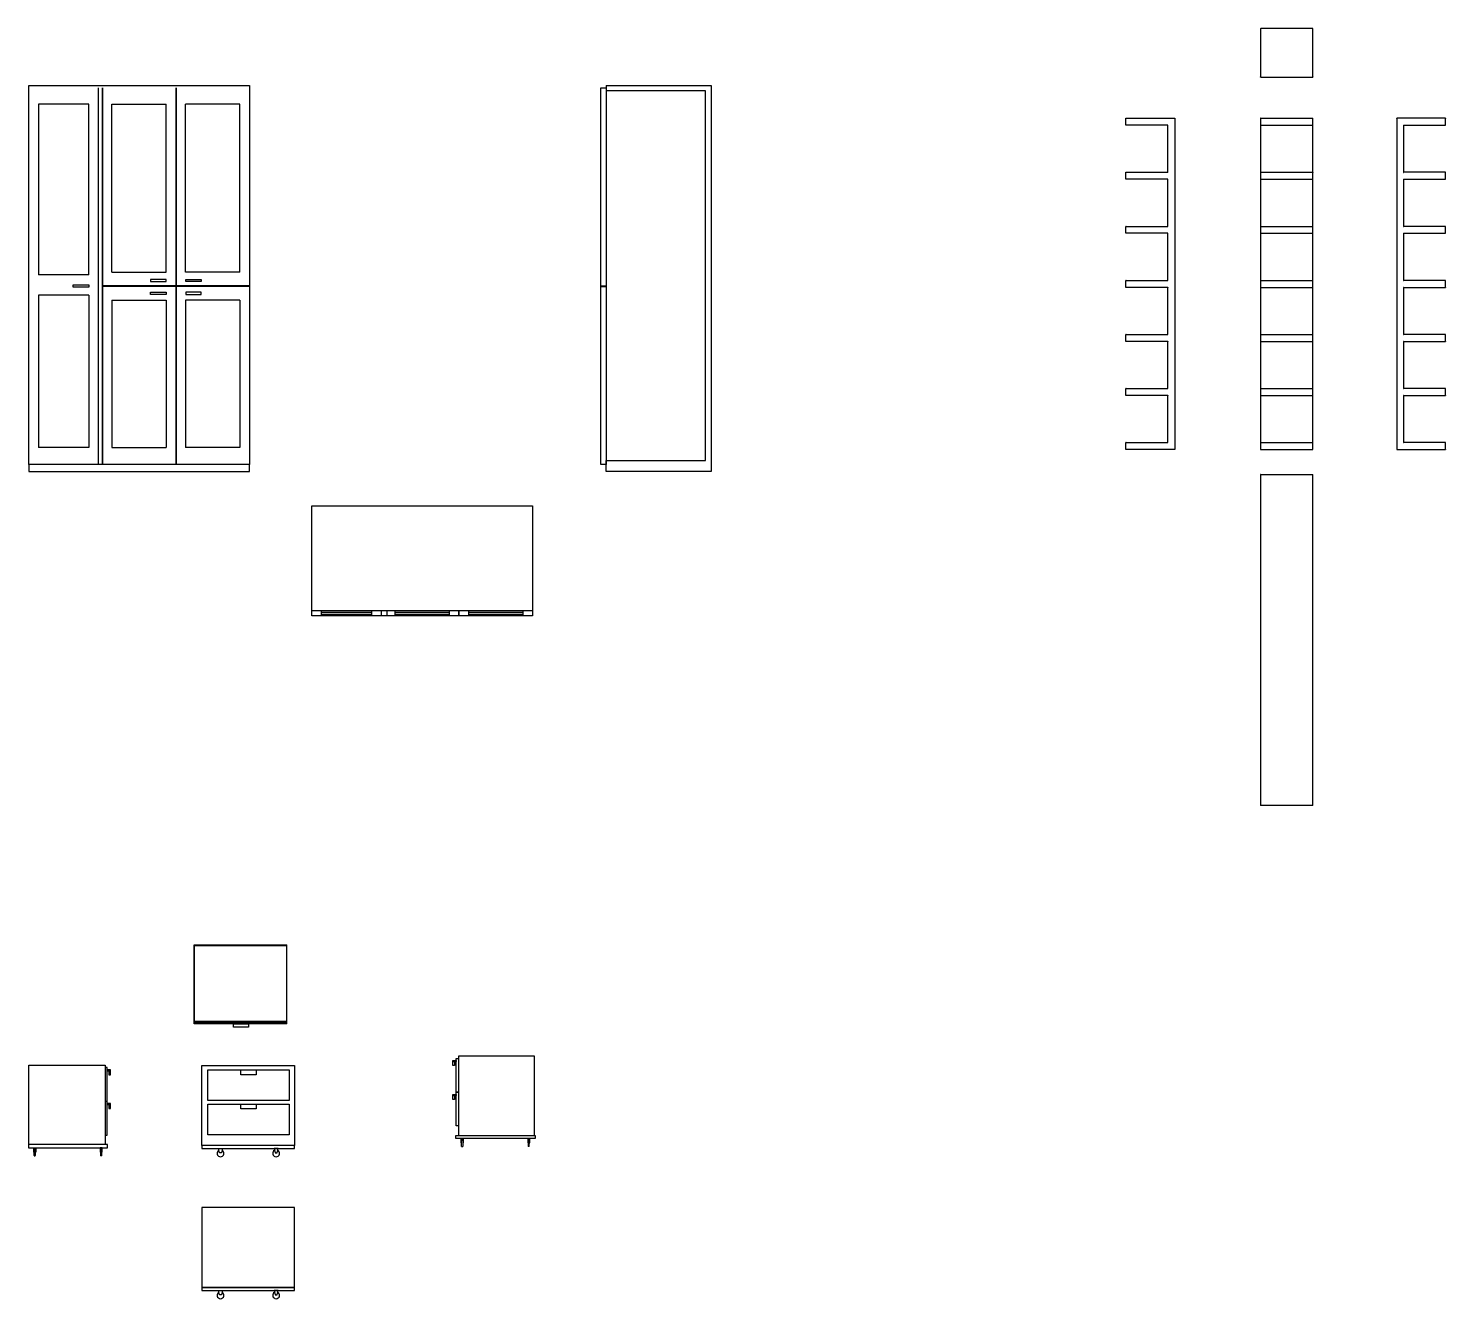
# Model space of a CAD drawing. Header units: millimetres. Extents: x 10 to 26.9, y 10 to 16.9.
# Drawn here: x 10 to 17.71, y 10 to 16.91 of the extents above; entities that cross this region are included whole.
import ezdxf

# ---------------------------------------------------------------- set-up
doc = ezdxf.new("R2010")
doc.units = ezdxf.units.MM
doc.layers.add('ARREDI_interni - furniture', color=252, linetype='Continuous')

# ---------------------------------------------------------------- blocks, each defined once
blk = doc.blocks.new('A$C5D344876')
for points in [[(-77.89, 66.36), (-79.69, 66.36), (-79.69, 66.9), (-77.89, 66.9)], [(-79.69, 66.36), (-78.73, 66.36), (-78.73, 64.17), (-79.69, 64.17)], [(-77.89, 68.08), (-76.67, 68.08), (-76.67, 49.77), (-77.89, 49.77)], [(-76.67, 26.21), (-35.17, 26.21), (-35.17, 69.36), (-76.67, 69.36)], [(-77.89, 47.93), (-79.69, 47.93), (-79.69, 48.48), (-77.89, 48.48)], [(-79.69, 47.93), (-78.73, 47.93), (-78.73, 45.74), (-79.69, 45.74)], [(-77.89, 49.66), (-76.67, 49.66), (-76.67, 31.34), (-77.89, 31.34)], [(-78.02, 26.21), (-34.94, 26.21), (-34.94, 24.48), (-78.02, 24.48)]]:
    blk.add_lwpolyline(points, close=True)
for points in [[(-74.87, 22.08), (-75.12, 22.08), (-75.12, 24.48), (-74, 24.48), (-74, 22.08), (-74.26, 22.08)], [(-74.87, 22.3), (-74.89, 22.3), (-74.89, 24.25), (-74.23, 24.25), (-74.23, 22.3), (-74.26, 22.3)], [(-74.87, 23.48), (-74.8, 23.52), (-74.71, 23.54), (-74.62, 23.56), (-74.54, 23.57), (-74.45, 23.56), (-74.38, 23.54), (-74.31, 23.52), (-74.26, 23.48)], [(-74.87, 20.15), (-74.87, 23.48)], [(-74.26, 23.48), (-74.26, 20.15)], [(-38.08, 22.08), (-37.84, 22.08), (-37.84, 24.48), (-38.95, 24.48), (-38.95, 22.08), (-38.7, 22.08)], [(-38.08, 22.3), (-38.06, 22.3), (-38.06, 24.25), (-38.73, 24.25), (-38.73, 22.3), (-38.7, 22.3)], [(-38.08, 23.48), (-38.16, 23.52), (-38.24, 23.54), (-38.33, 23.56), (-38.42, 23.57), (-38.5, 23.56), (-38.58, 23.54), (-38.65, 23.52), (-38.7, 23.48)], [(-38.7, 23.48), (-38.7, 20.15)], [(-38.08, 20.15), (-38.08, 23.48)], [(-74.87, 20.15), (-74.8, 20.11), (-74.71, 20.08), (-74.62, 20.07), (-74.54, 20.06), (-74.45, 20.07), (-74.38, 20.08), (-74.31, 20.11), (-74.26, 20.15)], [(-38.08, 20.15), (-38.16, 20.11), (-38.24, 20.08), (-38.33, 20.07), (-38.42, 20.06), (-38.5, 20.07), (-38.58, 20.08), (-38.65, 20.11), (-38.7, 20.15)]]:
    blk.add_lwpolyline(points)

msp = doc.modelspace()

# ---------------------------------------------------------------- linework, layer by layer
at = {"layer": 'ARREDI_interni - furniture'}
for p, q in [((16.7006, 16.9086), (16.7006, 16.645)), ((16.984, 16.9095), (16.7015, 16.9095)), ((16.9849, 16.645), (16.9849, 16.9086)), ((10.38, 16.5856), (10.38, 14.5367)), ((10.38, 16.5856), (10.38, 14.5367)), ((10.4032, 16.5856), (10.4032, 15.5086)), ((10.4032, 14.5367), (10.4032, 16.5856)), ((10.8016, 16.5856), (10.8016, 15.5086)), ((10.8016, 16.5856), (10.8016, 14.5367)), ((10.8032, 16.5856), (10.8032, 15.5086)), ((10.8032, 14.5367), (10.8032, 16.5856)), ((16.7015, 16.6441), (16.984, 16.6441)), ((10.3284, 16.4969), (10.0548, 16.4969)), ((10.0548, 16.4969), (10.0548, 15.569)), ((10.3284, 15.569), (10.3284, 16.4969)), ((10.4548, 15.583), (10.4548, 16.4969)), ((10.4548, 16.4969), (10.75, 16.4969)), ((10.75, 15.583), (10.75, 16.4969)), ((10.8548, 15.583), (10.8548, 16.4969)), ((11.15, 16.4969), (10.8548, 16.4969)), ((11.15, 15.583), (11.15, 16.4969)), ((15.9688, 16.3823), (15.9688, 16.4202)), ((15.9688, 16.4202), (16.2342, 16.4202)), ((16.2342, 16.4202), (16.2342, 14.6193)), ((16.7006, 16.4193), (16.7006, 16.3832)), ((16.7015, 16.4202), (16.984, 16.4202)), ((16.9849, 16.3832), (16.9849, 16.4193)), ((17.4417, 16.4202), (17.4417, 14.6193)), ((17.7071, 16.4202), (17.4417, 16.4202)), ((17.7071, 16.3823), (17.7071, 16.4202)), ((16.1963, 16.3823), (15.9688, 16.3823)), ((16.1963, 16.1264), (16.1963, 16.3823)), ((16.7006, 16.3826), (16.7006, 16.1261)), ((16.7015, 16.3823), (16.984, 16.3823)), ((16.9849, 16.1261), (16.9849, 16.3826)), ((17.4796, 16.3823), (17.7071, 16.3823)), ((17.4796, 16.1264), (17.4796, 16.3823)), ((15.9688, 16.1264), (16.1963, 16.1264)), ((15.9688, 16.0885), (15.9688, 16.1264)), ((16.7006, 16.1255), (16.7006, 16.0894)), ((16.7015, 16.1264), (16.984, 16.1264)), ((16.9849, 16.0894), (16.9849, 16.1255)), ((17.7071, 16.1264), (17.4796, 16.1264)), ((17.7071, 16.0885), (17.7071, 16.1264)), ((16.1963, 16.0885), (15.9688, 16.0885)), ((16.1963, 15.8325), (16.1963, 16.0885)), ((16.7006, 16.0887), (16.7006, 15.8323)), ((16.7015, 16.0885), (16.984, 16.0885)), ((16.9849, 15.8323), (16.9849, 16.0887)), ((17.4796, 16.0885), (17.7071, 16.0885)), ((17.4796, 15.8325), (17.4796, 16.0885)), ((15.9688, 15.8325), (16.1963, 15.8325)), ((15.9688, 15.7946), (15.9688, 15.8325)), ((16.7006, 15.8316), (16.7006, 15.7955)), ((16.7015, 15.8325), (16.984, 15.8325)), ((16.9849, 15.7955), (16.9849, 15.8316)), ((17.7071, 15.8325), (17.4796, 15.8325)), ((17.7071, 15.7946), (17.7071, 15.8325)), ((16.1963, 15.7946), (15.9688, 15.7946)), ((16.1963, 15.5387), (16.1963, 15.7946)), ((16.7006, 15.7949), (16.7006, 15.5384)), ((16.7015, 15.7946), (16.984, 15.7946)), ((16.9849, 15.5384), (16.9849, 15.7949)), ((17.4796, 15.7946), (17.7071, 15.7946)), ((17.4796, 15.5387), (17.4796, 15.7946)), ((10.3284, 15.569), (10.0548, 15.569)), ((10.4548, 15.583), (10.75, 15.583)), ((11.15, 15.583), (10.8548, 15.583)), ((10.8016, 15.5086), (10.4032, 15.5086)), ((10.8016, 15.5086), (10.4032, 15.5086)), ((10.4032, 15.5086), (11.2024, 15.5086)), ((10.4032, 15.5053), (10.4032, 14.5367)), ((10.8016, 15.5053), (10.4032, 15.5053)), ((11.2024, 15.5053), (10.4032, 15.5053)), ((10.8016, 15.5053), (10.8016, 14.5367)), ((11.2024, 15.5086), (10.8032, 15.5086)), ((11.2024, 15.5086), (10.8032, 15.5086)), ((10.8032, 15.5053), (10.8032, 14.5367)), ((11.2024, 15.5053), (10.8032, 15.5053)), ((13.1124, 15.5086), (13.1424, 15.5086)), ((13.1124, 15.5053), (13.1424, 15.5053)), ((15.9688, 15.5387), (16.1963, 15.5387)), ((15.9688, 15.5008), (15.9688, 15.5387)), ((16.1963, 15.5008), (15.9688, 15.5008)), ((16.1963, 15.2449), (16.1963, 15.5008)), ((16.7006, 15.5378), (16.7006, 15.5017)), ((16.7006, 15.5011), (16.7006, 15.2446)), ((16.7015, 15.5387), (16.984, 15.5387)), ((16.7015, 15.5008), (16.984, 15.5008)), ((16.9849, 15.5017), (16.9849, 15.5378)), ((16.9849, 15.2446), (16.9849, 15.5011)), ((17.7071, 15.5387), (17.4796, 15.5387)), ((17.4796, 15.5008), (17.7071, 15.5008)), ((17.4796, 15.2449), (17.4796, 15.5008)), ((17.7071, 15.5008), (17.7071, 15.5387)), ((10.3284, 15.4577), (10.0548, 15.4577)), ((10.0548, 15.4577), (10.0548, 14.6293)), ((10.3284, 15.4577), (10.3284, 14.6293)), ((10.4548, 15.4308), (10.75, 15.4308)), ((10.4548, 15.4308), (10.4548, 14.6293)), ((10.75, 15.4308), (10.75, 14.6293)), ((11.15, 15.4308), (10.8548, 15.4308)), ((10.8548, 15.4308), (10.8548, 14.6293)), ((11.15, 15.4308), (11.15, 14.6293)), ((15.9688, 15.2449), (16.1963, 15.2449)), ((15.9688, 15.207), (15.9688, 15.2449)), ((16.1963, 15.207), (15.9688, 15.207)), ((16.1963, 14.951), (16.1963, 15.207)), ((16.7006, 15.2439), (16.7006, 15.2079)), ((16.7006, 15.2072), (16.7006, 14.9508)), ((16.7015, 15.2449), (16.984, 15.2449)), ((16.7015, 15.207), (16.984, 15.207)), ((16.9849, 15.2079), (16.9849, 15.2439)), ((16.9849, 14.9508), (16.9849, 15.2072)), ((17.7071, 15.2449), (17.4796, 15.2449)), ((17.4796, 15.207), (17.7071, 15.207)), ((17.4796, 14.951), (17.4796, 15.207)), ((17.7071, 15.207), (17.7071, 15.2449)), ((15.9688, 14.951), (16.1963, 14.951)), ((15.9688, 14.9131), (15.9688, 14.951)), ((16.1963, 14.9131), (15.9688, 14.9131)), ((16.1963, 14.6572), (16.1963, 14.9131)), ((16.7006, 14.9501), (16.7006, 14.914)), ((16.7006, 14.9134), (16.7006, 14.6569)), ((16.7015, 14.951), (16.984, 14.951)), ((16.7015, 14.9131), (16.984, 14.9131)), ((16.9849, 14.914), (16.9849, 14.9501)), ((16.9849, 14.6569), (16.9849, 14.9134)), ((17.7071, 14.951), (17.4796, 14.951)), ((17.4796, 14.9131), (17.7071, 14.9131)), ((17.4796, 14.6572), (17.4796, 14.9131)), ((17.7071, 14.9131), (17.7071, 14.951)), ((15.9688, 14.6572), (16.1963, 14.6572)), ((15.9688, 14.6193), (15.9688, 14.6572)), ((16.7006, 14.6563), (16.7006, 14.6202)), ((16.7015, 14.6572), (16.984, 14.6572)), ((16.9849, 14.6202), (16.9849, 14.6563)), ((17.7071, 14.6572), (17.4796, 14.6572)), ((17.7071, 14.6193), (17.7071, 14.6572)), ((10.3284, 14.6293), (10.0548, 14.6293)), ((10.4548, 14.6293), (10.75, 14.6293)), ((11.15, 14.6293), (10.8548, 14.6293)), ((16.2342, 14.6193), (15.9688, 14.6193)), ((16.7015, 14.6193), (16.984, 14.6193)), ((17.4417, 14.6193), (17.7071, 14.6193)), ((16.7006, 14.4821), (16.7006, 12.683)), ((16.7015, 14.483), (16.984, 14.483)), ((16.9849, 12.683), (16.9849, 14.4821)), ((11.5424, 13.7432), (12.7424, 13.7432)), ((11.5948, 13.7132), (11.5948, 13.7432)), ((11.5948, 13.722), (11.5948, 13.7338)), ((11.5948, 13.7338), (11.8684, 13.7338)), ((11.8684, 13.722), (11.5948, 13.722)), ((11.8684, 13.7132), (11.8684, 13.7432)), ((11.92, 13.7132), (11.92, 13.7432)), ((11.9513, 13.7132), (11.9513, 13.7432)), ((11.9948, 13.7132), (11.9948, 13.7432)), ((11.9948, 13.722), (11.9948, 13.7338)), ((11.9948, 13.7338), (12.29, 13.7338)), ((12.29, 13.722), (11.9948, 13.722)), ((12.29, 13.7132), (12.29, 13.7432)), ((12.3416, 13.7132), (12.3416, 13.7432)), ((12.3432, 13.7132), (12.3432, 13.7432)), ((12.3947, 13.7132), (12.3947, 13.7432)), ((12.3947, 13.7338), (12.6898, 13.7338)), ((12.6898, 13.722), (12.3947, 13.722)), ((12.6898, 13.7432), (12.6898, 13.7132)), ((12.6898, 13.7338), (12.6898, 13.722)), ((16.984, 12.6821), (16.7015, 12.6821)), ((10.902, 11.9242), (11.4059, 11.9242)), ((10.902, 11.4941), (10.902, 11.9242)), ((11.4059, 11.4941), (11.4059, 11.9242)), ((11.4059, 11.4941), (10.902, 11.4941))]:
    msp.add_line(p, q, dxfattribs=at)
for points in [[(10.0024, 14.5367), (10.0024, 14.499), (11.2024, 14.499), (11.2024, 14.5367), (10.0024, 14.5367), (10.0024, 16.599), (11.2024, 16.599), (11.2024, 14.5367)], [(13.1424, 16.599), (13.1424, 14.5367), (13.1124, 14.5367), (13.1124, 16.5856), (13.1424, 16.5856)], [(13.1424, 16.599), (13.7124, 16.599), (13.7124, 14.499), (13.1424, 14.499), (13.1424, 14.559), (13.6824, 14.559), (13.6824, 16.569), (13.1424, 16.569)], [(11.5424, 14.3132), (12.7424, 14.3132), (12.7424, 13.7132), (11.5424, 13.7132), (11.5424, 14.3132)]]:
    msp.add_lwpolyline(points, dxfattribs=at)
for points in [[(10.244, 15.514), (10.3286, 15.514), (10.3286, 15.5026), (10.244, 15.5026)], [(10.7493, 15.5433), (10.6647, 15.5433), (10.6647, 15.532), (10.7493, 15.532)], [(10.8555, 15.5433), (10.9401, 15.5433), (10.9401, 15.532), (10.8555, 15.532)], [(10.7493, 15.4624), (10.6647, 15.4624), (10.6647, 15.4737), (10.7493, 15.4737)], [(10.8555, 15.4624), (10.9401, 15.4624), (10.9401, 15.4737), (10.8555, 15.4737)], [(11.4043, 11.5073), (10.9037, 11.5073), (10.9037, 11.9207), (11.4043, 11.9207)], [(10.9053, 11.504), (11.4043, 11.504), (11.4043, 11.4941), (10.9053, 11.4941)], [(11.1151, 11.4941), (11.1977, 11.4941), (11.1977, 11.4759), (11.1151, 11.4759)], [(11.4482, 11.2683), (11.4482, 10.8329), (10.9441, 10.8329), (10.9441, 11.2683)], [(11.419, 11.2445), (11.419, 11.0772), (10.9759, 11.0772), (10.9759, 11.2445)], [(11.2386, 11.2445), (11.2386, 11.2179), (11.1563, 11.2179), (11.1563, 11.2445)], [(11.419, 11.0585), (11.419, 10.8913), (10.9759, 10.8913), (10.9759, 11.0585)], [(11.2386, 11.0585), (11.2386, 11.032), (11.1563, 11.032), (11.1563, 11.0585)], [(11.4482, 10.8169), (11.4482, 10.8329), (10.9441, 10.8329), (10.9441, 10.8169)], [(11.0555, 10.8169), (11.0502, 10.793), (11.0396, 10.793), (11.0343, 10.8169)], [(11.3368, 10.8169), (11.3421, 10.793), (11.3527, 10.793), (11.358, 10.8169)], [(11.4482, 10.4965), (10.9441, 10.4965), (10.9441, 10.061), (11.4482, 10.061)], [(11.4482, 10.045), (11.4482, 10.061), (10.9441, 10.061), (10.9441, 10.045)], [(11.0555, 10.045), (11.0502, 10.0212), (11.0396, 10.0212), (11.0343, 10.045)], [(11.3368, 10.045), (11.3421, 10.0212), (11.3527, 10.0212), (11.358, 10.045)]]:
    msp.add_lwpolyline(points, close=True, dxfattribs=at)
for centre in [(11.0449, 10.7904), (11.3474, 10.7904), (11.0449, 10.0185), (11.3474, 10.0185)]:
    msp.add_arc(centre, 0.0186, 116.8833, 63.1167, dxfattribs=at)
for points, knots in [([(16.7006, 16.9086), (16.7006, 16.9087), (16.7006, 16.9088), (16.7007, 16.909), (16.7007, 16.9091), (16.7008, 16.9092), (16.7009, 16.9093), (16.7011, 16.9094), (16.7013, 16.9095), (16.7014, 16.9095), (16.7015, 16.9095)], [0, 0, 0, 0, 0.166667, 0.25, 0.333333, 0.416667, 0.541667, 0.666667, 0.833333, 1, 1, 1, 1]), ([(16.984, 16.9095), (16.9841, 16.9095), (16.9843, 16.9095), (16.9845, 16.9094), (16.9846, 16.9093), (16.9847, 16.9092), (16.9848, 16.9091), (16.9849, 16.909), (16.9849, 16.9088), (16.9849, 16.9087), (16.9849, 16.9086)], [0, 0, 0, 0, 0.166667, 0.333333, 0.458333, 0.583333, 0.666667, 0.75, 0.833333, 1, 1, 1, 1]), ([(16.7015, 16.6441), (16.7014, 16.6441), (16.7013, 16.6441), (16.7011, 16.6442), (16.7009, 16.6444), (16.7008, 16.6445), (16.7007, 16.6446), (16.7007, 16.6447), (16.7006, 16.6448), (16.7006, 16.645), (16.7006, 16.645)], [-1, -1, -1, -1, -0.833333, -0.666667, -0.541667, -0.416667, -0.333333, -0.25, -0.166667, 0, 0, 0, 0]), ([(16.9849, 16.645), (16.9849, 16.645), (16.9849, 16.6448), (16.9849, 16.6447), (16.9848, 16.6446), (16.9847, 16.6445), (16.9846, 16.6444), (16.9845, 16.6442), (16.9843, 16.6441), (16.9841, 16.6441), (16.984, 16.6441)], [-1, -1, -1, -1, -0.833333, -0.75, -0.666667, -0.583333, -0.458333, -0.333333, -0.166667, 0, 0, 0, 0]), ([(15.9688, 16.4202), (15.9688, 16.4202), (15.9688, 16.4202), (15.9689, 16.4201), (15.969, 16.42), (15.9691, 16.4199), (15.9692, 16.4197), (15.9694, 16.4196), (15.9695, 16.4195), (15.9696, 16.4194), (15.9697, 16.4193)], [-1, -1, -1, -1, -0.833333, -0.666667, -0.541667, -0.416667, -0.333333, -0.25, -0.166667, 0, 0, 0, 0]), ([(16.2333, 16.4193), (16.2334, 16.4194), (16.2335, 16.4195), (16.2336, 16.4196), (16.2337, 16.4197), (16.2339, 16.4199), (16.234, 16.42), (16.2341, 16.4201), (16.2342, 16.4202), (16.2342, 16.4202), (16.2342, 16.4202)], [0, 0, 0, 0, 0.166667, 0.25, 0.333333, 0.416667, 0.541667, 0.666667, 0.833333, 1, 1, 1, 1]), ([(16.7015, 16.4202), (16.7014, 16.4202), (16.7013, 16.4202), (16.7011, 16.4201), (16.7009, 16.42), (16.7008, 16.4199), (16.7007, 16.4197), (16.7007, 16.4196), (16.7006, 16.4195), (16.7006, 16.4194), (16.7006, 16.4193)], [-1, -1, -1, -1, -0.833333, -0.666667, -0.541667, -0.416667, -0.333333, -0.25, -0.166667, 0, 0, 0, 0]), ([(16.9849, 16.4193), (16.9849, 16.4194), (16.9849, 16.4195), (16.9849, 16.4196), (16.9848, 16.4197), (16.9847, 16.4199), (16.9846, 16.42), (16.9845, 16.4201), (16.9843, 16.4202), (16.9841, 16.4202), (16.984, 16.4202)], [-1, -1, -1, -1, -0.833333, -0.75, -0.666667, -0.583333, -0.458333, -0.333333, -0.166667, 0, 0, 0, 0]), ([(17.4426, 16.4193), (17.4425, 16.4194), (17.4424, 16.4195), (17.4422, 16.4196), (17.4421, 16.4197), (17.442, 16.4199), (17.4419, 16.42), (17.4418, 16.4201), (17.4417, 16.4202), (17.4417, 16.4202), (17.4417, 16.4202)], [0, 0, 0, 0, 0.166667, 0.25, 0.333333, 0.416667, 0.541667, 0.666667, 0.833333, 1, 1, 1, 1]), ([(17.7071, 16.4202), (17.7071, 16.4202), (17.707, 16.4202), (17.707, 16.4201), (17.7068, 16.42), (17.7067, 16.4199), (17.7066, 16.4197), (17.7065, 16.4196), (17.7063, 16.4195), (17.7062, 16.4194), (17.7061, 16.4193)], [-1, -1, -1, -1, -0.833333, -0.666667, -0.541667, -0.416667, -0.333333, -0.25, -0.166667, 0, 0, 0, 0]), ([(15.9697, 16.3832), (15.9696, 16.3831), (15.9695, 16.383), (15.9694, 16.3828), (15.9692, 16.3827), (15.9691, 16.3826), (15.969, 16.3825), (15.9689, 16.3824), (15.9688, 16.3823), (15.9688, 16.3823), (15.9688, 16.3823)], [0, 0, 0, 0, 0.166667, 0.25, 0.333333, 0.416667, 0.541667, 0.666667, 0.833333, 1, 1, 1, 1]), ([(16.1972, 16.3832), (16.1971, 16.3831), (16.197, 16.383), (16.1968, 16.3828), (16.1967, 16.3827), (16.1966, 16.3826), (16.1965, 16.3825), (16.1964, 16.3824), (16.1963, 16.3823), (16.1963, 16.3823), (16.1963, 16.3823)], [0, 0, 0, 0, 0.166667, 0.25, 0.333333, 0.416667, 0.541667, 0.666667, 0.833333, 1, 1, 1, 1]), ([(16.7006, 16.3832), (16.7006, 16.3831), (16.7006, 16.383), (16.7007, 16.3828), (16.7007, 16.3827), (16.7008, 16.3826), (16.7009, 16.3825), (16.7011, 16.3824), (16.7013, 16.3823), (16.7014, 16.3823), (16.7015, 16.3823)], [0, 0, 0, 0, 0.166667, 0.25, 0.333333, 0.416667, 0.541667, 0.666667, 0.833333, 1, 1, 1, 1]), ([(16.984, 16.3823), (16.9841, 16.3823), (16.9843, 16.3823), (16.9845, 16.3824), (16.9846, 16.3825), (16.9847, 16.3826), (16.9848, 16.3827), (16.9849, 16.3828), (16.9849, 16.383), (16.9849, 16.3831), (16.9849, 16.3832)], [0, 0, 0, 0, 0.166667, 0.333333, 0.458333, 0.583333, 0.666667, 0.75, 0.833333, 1, 1, 1, 1]), ([(17.4787, 16.3832), (17.4787, 16.3831), (17.4789, 16.383), (17.479, 16.3828), (17.4791, 16.3827), (17.4792, 16.3826), (17.4794, 16.3825), (17.4795, 16.3824), (17.4796, 16.3823), (17.4796, 16.3823), (17.4796, 16.3823)], [0, 0, 0, 0, 0.166667, 0.25, 0.333333, 0.416667, 0.541667, 0.666667, 0.833333, 1, 1, 1, 1]), ([(17.7061, 16.3832), (17.7062, 16.3831), (17.7063, 16.383), (17.7065, 16.3828), (17.7066, 16.3827), (17.7067, 16.3826), (17.7068, 16.3825), (17.707, 16.3824), (17.707, 16.3823), (17.7071, 16.3823), (17.7071, 16.3823)], [0, 0, 0, 0, 0.166667, 0.25, 0.333333, 0.416667, 0.541667, 0.666667, 0.833333, 1, 1, 1, 1]), ([(15.9697, 16.1255), (15.9696, 16.1255), (15.9695, 16.1256), (15.9694, 16.1258), (15.9692, 16.1259), (15.9691, 16.126), (15.969, 16.1261), (15.9689, 16.1263), (15.9688, 16.1263), (15.9688, 16.1264), (15.9688, 16.1264)], [0, 0, 0, 0, 0.166667, 0.25, 0.333333, 0.416667, 0.541667, 0.666667, 0.833333, 1, 1, 1, 1]), ([(16.1972, 16.1255), (16.1971, 16.1255), (16.197, 16.1256), (16.1968, 16.1258), (16.1967, 16.1259), (16.1966, 16.126), (16.1965, 16.1261), (16.1964, 16.1263), (16.1963, 16.1263), (16.1963, 16.1264), (16.1963, 16.1264)], [0, 0, 0, 0, 0.166667, 0.25, 0.333333, 0.416667, 0.541667, 0.666667, 0.833333, 1, 1, 1, 1]), ([(16.7006, 16.1255), (16.7006, 16.1255), (16.7006, 16.1256), (16.7007, 16.1258), (16.7007, 16.1259), (16.7008, 16.126), (16.7009, 16.1261), (16.7011, 16.1263), (16.7013, 16.1263), (16.7014, 16.1264), (16.7015, 16.1264)], [0, 0, 0, 0, 0.166667, 0.25, 0.333333, 0.416667, 0.541667, 0.666667, 0.833333, 1, 1, 1, 1]), ([(16.984, 16.1264), (16.9841, 16.1264), (16.9843, 16.1263), (16.9845, 16.1263), (16.9846, 16.1261), (16.9847, 16.126), (16.9848, 16.1259), (16.9849, 16.1258), (16.9849, 16.1256), (16.9849, 16.1255), (16.9849, 16.1255)], [0, 0, 0, 0, 0.166667, 0.333333, 0.458333, 0.583333, 0.666667, 0.75, 0.833333, 1, 1, 1, 1]), ([(17.4787, 16.1255), (17.4787, 16.1255), (17.4789, 16.1256), (17.479, 16.1258), (17.4791, 16.1259), (17.4792, 16.126), (17.4794, 16.1261), (17.4795, 16.1263), (17.4796, 16.1263), (17.4796, 16.1264), (17.4796, 16.1264)], [0, 0, 0, 0, 0.166667, 0.25, 0.333333, 0.416667, 0.541667, 0.666667, 0.833333, 1, 1, 1, 1]), ([(17.7061, 16.1255), (17.7062, 16.1255), (17.7063, 16.1256), (17.7065, 16.1258), (17.7066, 16.1259), (17.7067, 16.126), (17.7068, 16.1261), (17.707, 16.1263), (17.707, 16.1263), (17.7071, 16.1264), (17.7071, 16.1264)], [0, 0, 0, 0, 0.166667, 0.25, 0.333333, 0.416667, 0.541667, 0.666667, 0.833333, 1, 1, 1, 1]), ([(15.9697, 16.0894), (15.9696, 16.0893), (15.9695, 16.0892), (15.9694, 16.089), (15.9692, 16.0889), (15.9691, 16.0888), (15.969, 16.0887), (15.9689, 16.0886), (15.9688, 16.0885), (15.9688, 16.0885), (15.9688, 16.0885)], [0, 0, 0, 0, 0.166667, 0.25, 0.333333, 0.416667, 0.541667, 0.666667, 0.833333, 1, 1, 1, 1]), ([(16.1972, 16.0894), (16.1971, 16.0893), (16.197, 16.0892), (16.1968, 16.089), (16.1967, 16.0889), (16.1966, 16.0888), (16.1965, 16.0887), (16.1964, 16.0886), (16.1963, 16.0885), (16.1963, 16.0885), (16.1963, 16.0885)], [0, 0, 0, 0, 0.166667, 0.25, 0.333333, 0.416667, 0.541667, 0.666667, 0.833333, 1, 1, 1, 1]), ([(16.7006, 16.0894), (16.7006, 16.0893), (16.7006, 16.0892), (16.7007, 16.089), (16.7007, 16.0889), (16.7008, 16.0888), (16.7009, 16.0887), (16.7011, 16.0886), (16.7013, 16.0885), (16.7014, 16.0885), (16.7015, 16.0885)], [0, 0, 0, 0, 0.166667, 0.25, 0.333333, 0.416667, 0.541667, 0.666667, 0.833333, 1, 1, 1, 1]), ([(16.984, 16.0885), (16.9841, 16.0885), (16.9843, 16.0885), (16.9845, 16.0886), (16.9846, 16.0887), (16.9847, 16.0888), (16.9848, 16.0889), (16.9849, 16.089), (16.9849, 16.0892), (16.9849, 16.0893), (16.9849, 16.0894)], [0, 0, 0, 0, 0.166667, 0.333333, 0.458333, 0.583333, 0.666667, 0.75, 0.833333, 1, 1, 1, 1]), ([(17.4787, 16.0894), (17.4787, 16.0893), (17.4789, 16.0892), (17.479, 16.089), (17.4791, 16.0889), (17.4792, 16.0888), (17.4794, 16.0887), (17.4795, 16.0886), (17.4796, 16.0885), (17.4796, 16.0885), (17.4796, 16.0885)], [0, 0, 0, 0, 0.166667, 0.25, 0.333333, 0.416667, 0.541667, 0.666667, 0.833333, 1, 1, 1, 1]), ([(17.7061, 16.0894), (17.7062, 16.0893), (17.7063, 16.0892), (17.7065, 16.089), (17.7066, 16.0889), (17.7067, 16.0888), (17.7068, 16.0887), (17.707, 16.0886), (17.707, 16.0885), (17.7071, 16.0885), (17.7071, 16.0885)], [0, 0, 0, 0, 0.166667, 0.25, 0.333333, 0.416667, 0.541667, 0.666667, 0.833333, 1, 1, 1, 1]), ([(15.9697, 15.8316), (15.9696, 15.8317), (15.9695, 15.8318), (15.9694, 15.832), (15.9692, 15.8321), (15.9691, 15.8322), (15.969, 15.8323), (15.9689, 15.8324), (15.9688, 15.8325), (15.9688, 15.8325), (15.9688, 15.8325)], [0, 0, 0, 0, 0.166667, 0.25, 0.333333, 0.416667, 0.541667, 0.666667, 0.833333, 1, 1, 1, 1]), ([(16.1972, 15.8316), (16.1971, 15.8317), (16.197, 15.8318), (16.1968, 15.832), (16.1967, 15.8321), (16.1966, 15.8322), (16.1965, 15.8323), (16.1964, 15.8324), (16.1963, 15.8325), (16.1963, 15.8325), (16.1963, 15.8325)], [0, 0, 0, 0, 0.166667, 0.25, 0.333333, 0.416667, 0.541667, 0.666667, 0.833333, 1, 1, 1, 1]), ([(16.7006, 15.8316), (16.7006, 15.8317), (16.7006, 15.8318), (16.7007, 15.832), (16.7007, 15.8321), (16.7008, 15.8322), (16.7009, 15.8323), (16.7011, 15.8324), (16.7013, 15.8325), (16.7014, 15.8325), (16.7015, 15.8325)], [0, 0, 0, 0, 0.166667, 0.25, 0.333333, 0.416667, 0.541667, 0.666667, 0.833333, 1, 1, 1, 1]), ([(16.984, 15.8325), (16.9841, 15.8325), (16.9843, 15.8325), (16.9845, 15.8324), (16.9846, 15.8323), (16.9847, 15.8322), (16.9848, 15.8321), (16.9849, 15.832), (16.9849, 15.8318), (16.9849, 15.8317), (16.9849, 15.8316)], [0, 0, 0, 0, 0.166667, 0.333333, 0.458333, 0.583333, 0.666667, 0.75, 0.833333, 1, 1, 1, 1]), ([(17.4787, 15.8316), (17.4787, 15.8317), (17.4789, 15.8318), (17.479, 15.832), (17.4791, 15.8321), (17.4792, 15.8322), (17.4794, 15.8323), (17.4795, 15.8324), (17.4796, 15.8325), (17.4796, 15.8325), (17.4796, 15.8325)], [0, 0, 0, 0, 0.166667, 0.25, 0.333333, 0.416667, 0.541667, 0.666667, 0.833333, 1, 1, 1, 1]), ([(17.7061, 15.8316), (17.7062, 15.8317), (17.7063, 15.8318), (17.7065, 15.832), (17.7066, 15.8321), (17.7067, 15.8322), (17.7068, 15.8323), (17.707, 15.8324), (17.707, 15.8325), (17.7071, 15.8325), (17.7071, 15.8325)], [0, 0, 0, 0, 0.166667, 0.25, 0.333333, 0.416667, 0.541667, 0.666667, 0.833333, 1, 1, 1, 1]), ([(15.9697, 15.7955), (15.9696, 15.7955), (15.9695, 15.7953), (15.9694, 15.7952), (15.9692, 15.7951), (15.9691, 15.795), (15.969, 15.7948), (15.9689, 15.7947), (15.9688, 15.7946), (15.9688, 15.7946), (15.9688, 15.7946)], [0, 0, 0, 0, 0.166667, 0.25, 0.333333, 0.416667, 0.541667, 0.666667, 0.833333, 1, 1, 1, 1]), ([(16.1972, 15.7955), (16.1971, 15.7955), (16.197, 15.7953), (16.1968, 15.7952), (16.1967, 15.7951), (16.1966, 15.795), (16.1965, 15.7948), (16.1964, 15.7947), (16.1963, 15.7946), (16.1963, 15.7946), (16.1963, 15.7946)], [0, 0, 0, 0, 0.166667, 0.25, 0.333333, 0.416667, 0.541667, 0.666667, 0.833333, 1, 1, 1, 1]), ([(16.7006, 15.7955), (16.7006, 15.7955), (16.7006, 15.7953), (16.7007, 15.7952), (16.7007, 15.7951), (16.7008, 15.795), (16.7009, 15.7948), (16.7011, 15.7947), (16.7013, 15.7946), (16.7014, 15.7946), (16.7015, 15.7946)], [0, 0, 0, 0, 0.166667, 0.25, 0.333333, 0.416667, 0.541667, 0.666667, 0.833333, 1, 1, 1, 1]), ([(16.984, 15.7946), (16.9841, 15.7946), (16.9843, 15.7946), (16.9845, 15.7947), (16.9846, 15.7948), (16.9847, 15.795), (16.9848, 15.7951), (16.9849, 15.7952), (16.9849, 15.7953), (16.9849, 15.7955), (16.9849, 15.7955)], [0, 0, 0, 0, 0.166667, 0.333333, 0.458333, 0.583333, 0.666667, 0.75, 0.833333, 1, 1, 1, 1]), ([(17.4787, 15.7955), (17.4787, 15.7955), (17.4789, 15.7953), (17.479, 15.7952), (17.4791, 15.7951), (17.4792, 15.795), (17.4794, 15.7948), (17.4795, 15.7947), (17.4796, 15.7946), (17.4796, 15.7946), (17.4796, 15.7946)], [0, 0, 0, 0, 0.166667, 0.25, 0.333333, 0.416667, 0.541667, 0.666667, 0.833333, 1, 1, 1, 1]), ([(17.7061, 15.7955), (17.7062, 15.7955), (17.7063, 15.7953), (17.7065, 15.7952), (17.7066, 15.7951), (17.7067, 15.795), (17.7068, 15.7948), (17.707, 15.7947), (17.707, 15.7946), (17.7071, 15.7946), (17.7071, 15.7946)], [0, 0, 0, 0, 0.166667, 0.25, 0.333333, 0.416667, 0.541667, 0.666667, 0.833333, 1, 1, 1, 1]), ([(15.9697, 15.5378), (15.9696, 15.5379), (15.9695, 15.538), (15.9694, 15.5381), (15.9692, 15.5382), (15.9691, 15.5384), (15.969, 15.5385), (15.9689, 15.5386), (15.9688, 15.5387), (15.9688, 15.5387), (15.9688, 15.5387)], [0, 0, 0, 0, 0.166667, 0.25, 0.333333, 0.416667, 0.541667, 0.666667, 0.833333, 1, 1, 1, 1]), ([(15.9697, 15.5017), (15.9696, 15.5016), (15.9695, 15.5015), (15.9694, 15.5013), (15.9692, 15.5012), (15.9691, 15.5011), (15.969, 15.501), (15.9689, 15.5009), (15.9688, 15.5008), (15.9688, 15.5008), (15.9688, 15.5008)], [0, 0, 0, 0, 0.166667, 0.25, 0.333333, 0.416667, 0.541667, 0.666667, 0.833333, 1, 1, 1, 1]), ([(16.1972, 15.5378), (16.1971, 15.5379), (16.197, 15.538), (16.1968, 15.5381), (16.1967, 15.5382), (16.1966, 15.5384), (16.1965, 15.5385), (16.1964, 15.5386), (16.1963, 15.5387), (16.1963, 15.5387), (16.1963, 15.5387)], [0, 0, 0, 0, 0.166667, 0.25, 0.333333, 0.416667, 0.541667, 0.666667, 0.833333, 1, 1, 1, 1]), ([(16.1972, 15.5017), (16.1971, 15.5016), (16.197, 15.5015), (16.1968, 15.5013), (16.1967, 15.5012), (16.1966, 15.5011), (16.1965, 15.501), (16.1964, 15.5009), (16.1963, 15.5008), (16.1963, 15.5008), (16.1963, 15.5008)], [0, 0, 0, 0, 0.166667, 0.25, 0.333333, 0.416667, 0.541667, 0.666667, 0.833333, 1, 1, 1, 1]), ([(16.7006, 15.5378), (16.7006, 15.5379), (16.7006, 15.538), (16.7007, 15.5381), (16.7007, 15.5382), (16.7008, 15.5384), (16.7009, 15.5385), (16.7011, 15.5386), (16.7013, 15.5387), (16.7014, 15.5387), (16.7015, 15.5387)], [0, 0, 0, 0, 0.166667, 0.25, 0.333333, 0.416667, 0.541667, 0.666667, 0.833333, 1, 1, 1, 1]), ([(16.7006, 15.5017), (16.7006, 15.5016), (16.7006, 15.5015), (16.7007, 15.5013), (16.7007, 15.5012), (16.7008, 15.5011), (16.7009, 15.501), (16.7011, 15.5009), (16.7013, 15.5008), (16.7014, 15.5008), (16.7015, 15.5008)], [0, 0, 0, 0, 0.166667, 0.25, 0.333333, 0.416667, 0.541667, 0.666667, 0.833333, 1, 1, 1, 1]), ([(16.984, 15.5387), (16.9841, 15.5387), (16.9843, 15.5387), (16.9845, 15.5386), (16.9846, 15.5385), (16.9847, 15.5384), (16.9848, 15.5382), (16.9849, 15.5381), (16.9849, 15.538), (16.9849, 15.5379), (16.9849, 15.5378)], [0, 0, 0, 0, 0.166667, 0.333333, 0.458333, 0.583333, 0.666667, 0.75, 0.833333, 1, 1, 1, 1]), ([(16.984, 15.5008), (16.9841, 15.5008), (16.9843, 15.5008), (16.9845, 15.5009), (16.9846, 15.501), (16.9847, 15.5011), (16.9848, 15.5012), (16.9849, 15.5013), (16.9849, 15.5015), (16.9849, 15.5016), (16.9849, 15.5017)], [0, 0, 0, 0, 0.166667, 0.333333, 0.458333, 0.583333, 0.666667, 0.75, 0.833333, 1, 1, 1, 1]), ([(17.4787, 15.5378), (17.4787, 15.5379), (17.4789, 15.538), (17.479, 15.5381), (17.4791, 15.5382), (17.4792, 15.5384), (17.4794, 15.5385), (17.4795, 15.5386), (17.4796, 15.5387), (17.4796, 15.5387), (17.4796, 15.5387)], [0, 0, 0, 0, 0.166667, 0.25, 0.333333, 0.416667, 0.541667, 0.666667, 0.833333, 1, 1, 1, 1]), ([(17.4787, 15.5017), (17.4787, 15.5016), (17.4789, 15.5015), (17.479, 15.5013), (17.4791, 15.5012), (17.4792, 15.5011), (17.4794, 15.501), (17.4795, 15.5009), (17.4796, 15.5008), (17.4796, 15.5008), (17.4796, 15.5008)], [0, 0, 0, 0, 0.166667, 0.25, 0.333333, 0.416667, 0.541667, 0.666667, 0.833333, 1, 1, 1, 1]), ([(17.7061, 15.5378), (17.7062, 15.5379), (17.7063, 15.538), (17.7065, 15.5381), (17.7066, 15.5382), (17.7067, 15.5384), (17.7068, 15.5385), (17.707, 15.5386), (17.707, 15.5387), (17.7071, 15.5387), (17.7071, 15.5387)], [0, 0, 0, 0, 0.166667, 0.25, 0.333333, 0.416667, 0.541667, 0.666667, 0.833333, 1, 1, 1, 1]), ([(17.7061, 15.5017), (17.7062, 15.5016), (17.7063, 15.5015), (17.7065, 15.5013), (17.7066, 15.5012), (17.7067, 15.5011), (17.7068, 15.501), (17.707, 15.5009), (17.707, 15.5008), (17.7071, 15.5008), (17.7071, 15.5008)], [0, 0, 0, 0, 0.166667, 0.25, 0.333333, 0.416667, 0.541667, 0.666667, 0.833333, 1, 1, 1, 1]), ([(15.9697, 15.2439), (15.9696, 15.244), (15.9695, 15.2441), (15.9694, 15.2443), (15.9692, 15.2444), (15.9691, 15.2445), (15.969, 15.2446), (15.9689, 15.2448), (15.9688, 15.2448), (15.9688, 15.2449), (15.9688, 15.2449)], [0, 0, 0, 0, 0.166667, 0.25, 0.333333, 0.416667, 0.541667, 0.666667, 0.833333, 1, 1, 1, 1]), ([(15.9697, 15.2079), (15.9696, 15.2078), (15.9695, 15.2077), (15.9694, 15.2075), (15.9692, 15.2074), (15.9691, 15.2073), (15.969, 15.2072), (15.9689, 15.2071), (15.9688, 15.207), (15.9688, 15.207), (15.9688, 15.207)], [0, 0, 0, 0, 0.166667, 0.25, 0.333333, 0.416667, 0.541667, 0.666667, 0.833333, 1, 1, 1, 1]), ([(16.1972, 15.2439), (16.1971, 15.244), (16.197, 15.2441), (16.1968, 15.2443), (16.1967, 15.2444), (16.1966, 15.2445), (16.1965, 15.2446), (16.1964, 15.2448), (16.1963, 15.2448), (16.1963, 15.2449), (16.1963, 15.2449)], [0, 0, 0, 0, 0.166667, 0.25, 0.333333, 0.416667, 0.541667, 0.666667, 0.833333, 1, 1, 1, 1]), ([(16.1972, 15.2079), (16.1971, 15.2078), (16.197, 15.2077), (16.1968, 15.2075), (16.1967, 15.2074), (16.1966, 15.2073), (16.1965, 15.2072), (16.1964, 15.2071), (16.1963, 15.207), (16.1963, 15.207), (16.1963, 15.207)], [0, 0, 0, 0, 0.166667, 0.25, 0.333333, 0.416667, 0.541667, 0.666667, 0.833333, 1, 1, 1, 1]), ([(16.7006, 15.2439), (16.7006, 15.244), (16.7006, 15.2441), (16.7007, 15.2443), (16.7007, 15.2444), (16.7008, 15.2445), (16.7009, 15.2446), (16.7011, 15.2448), (16.7013, 15.2448), (16.7014, 15.2449), (16.7015, 15.2449)], [0, 0, 0, 0, 0.166667, 0.25, 0.333333, 0.416667, 0.541667, 0.666667, 0.833333, 1, 1, 1, 1]), ([(16.7006, 15.2079), (16.7006, 15.2078), (16.7006, 15.2077), (16.7007, 15.2075), (16.7007, 15.2074), (16.7008, 15.2073), (16.7009, 15.2072), (16.7011, 15.2071), (16.7013, 15.207), (16.7014, 15.207), (16.7015, 15.207)], [0, 0, 0, 0, 0.166667, 0.25, 0.333333, 0.416667, 0.541667, 0.666667, 0.833333, 1, 1, 1, 1]), ([(16.984, 15.2449), (16.9841, 15.2449), (16.9843, 15.2448), (16.9845, 15.2448), (16.9846, 15.2446), (16.9847, 15.2445), (16.9848, 15.2444), (16.9849, 15.2443), (16.9849, 15.2441), (16.9849, 15.244), (16.9849, 15.2439)], [0, 0, 0, 0, 0.166667, 0.333333, 0.458333, 0.583333, 0.666667, 0.75, 0.833333, 1, 1, 1, 1]), ([(16.984, 15.207), (16.9841, 15.207), (16.9843, 15.207), (16.9845, 15.2071), (16.9846, 15.2072), (16.9847, 15.2073), (16.9848, 15.2074), (16.9849, 15.2075), (16.9849, 15.2077), (16.9849, 15.2078), (16.9849, 15.2079)], [0, 0, 0, 0, 0.166667, 0.333333, 0.458333, 0.583333, 0.666667, 0.75, 0.833333, 1, 1, 1, 1]), ([(17.4787, 15.2439), (17.4787, 15.244), (17.4789, 15.2441), (17.479, 15.2443), (17.4791, 15.2444), (17.4792, 15.2445), (17.4794, 15.2446), (17.4795, 15.2448), (17.4796, 15.2448), (17.4796, 15.2449), (17.4796, 15.2449)], [0, 0, 0, 0, 0.166667, 0.25, 0.333333, 0.416667, 0.541667, 0.666667, 0.833333, 1, 1, 1, 1]), ([(17.4787, 15.2079), (17.4787, 15.2078), (17.4789, 15.2077), (17.479, 15.2075), (17.4791, 15.2074), (17.4792, 15.2073), (17.4794, 15.2072), (17.4795, 15.2071), (17.4796, 15.207), (17.4796, 15.207), (17.4796, 15.207)], [0, 0, 0, 0, 0.166667, 0.25, 0.333333, 0.416667, 0.541667, 0.666667, 0.833333, 1, 1, 1, 1]), ([(17.7061, 15.2439), (17.7062, 15.244), (17.7063, 15.2441), (17.7065, 15.2443), (17.7066, 15.2444), (17.7067, 15.2445), (17.7068, 15.2446), (17.707, 15.2448), (17.707, 15.2448), (17.7071, 15.2449), (17.7071, 15.2449)], [0, 0, 0, 0, 0.166667, 0.25, 0.333333, 0.416667, 0.541667, 0.666667, 0.833333, 1, 1, 1, 1]), ([(17.7061, 15.2079), (17.7062, 15.2078), (17.7063, 15.2077), (17.7065, 15.2075), (17.7066, 15.2074), (17.7067, 15.2073), (17.7068, 15.2072), (17.707, 15.2071), (17.707, 15.207), (17.7071, 15.207), (17.7071, 15.207)], [0, 0, 0, 0, 0.166667, 0.25, 0.333333, 0.416667, 0.541667, 0.666667, 0.833333, 1, 1, 1, 1]), ([(15.9697, 14.9501), (15.9696, 14.9502), (15.9695, 14.9503), (15.9694, 14.9505), (15.9692, 14.9506), (15.9691, 14.9507), (15.969, 14.9508), (15.9689, 14.9509), (15.9688, 14.951), (15.9688, 14.951), (15.9688, 14.951)], [0, 0, 0, 0, 0.166667, 0.25, 0.333333, 0.416667, 0.541667, 0.666667, 0.833333, 1, 1, 1, 1]), ([(15.9697, 14.914), (15.9696, 14.914), (15.9695, 14.9138), (15.9694, 14.9137), (15.9692, 14.9136), (15.9691, 14.9135), (15.969, 14.9133), (15.9689, 14.9132), (15.9688, 14.9131), (15.9688, 14.9131), (15.9688, 14.9131)], [0, 0, 0, 0, 0.166667, 0.25, 0.333333, 0.416667, 0.541667, 0.666667, 0.833333, 1, 1, 1, 1]), ([(16.1972, 14.9501), (16.1971, 14.9502), (16.197, 14.9503), (16.1968, 14.9505), (16.1967, 14.9506), (16.1966, 14.9507), (16.1965, 14.9508), (16.1964, 14.9509), (16.1963, 14.951), (16.1963, 14.951), (16.1963, 14.951)], [0, 0, 0, 0, 0.166667, 0.25, 0.333333, 0.416667, 0.541667, 0.666667, 0.833333, 1, 1, 1, 1]), ([(16.1972, 14.914), (16.1971, 14.914), (16.197, 14.9138), (16.1968, 14.9137), (16.1967, 14.9136), (16.1966, 14.9135), (16.1965, 14.9133), (16.1964, 14.9132), (16.1963, 14.9131), (16.1963, 14.9131), (16.1963, 14.9131)], [0, 0, 0, 0, 0.166667, 0.25, 0.333333, 0.416667, 0.541667, 0.666667, 0.833333, 1, 1, 1, 1]), ([(16.7006, 14.9501), (16.7006, 14.9502), (16.7006, 14.9503), (16.7007, 14.9505), (16.7007, 14.9506), (16.7008, 14.9507), (16.7009, 14.9508), (16.7011, 14.9509), (16.7013, 14.951), (16.7014, 14.951), (16.7015, 14.951)], [0, 0, 0, 0, 0.166667, 0.25, 0.333333, 0.416667, 0.541667, 0.666667, 0.833333, 1, 1, 1, 1]), ([(16.7006, 14.914), (16.7006, 14.914), (16.7006, 14.9138), (16.7007, 14.9137), (16.7007, 14.9136), (16.7008, 14.9135), (16.7009, 14.9133), (16.7011, 14.9132), (16.7013, 14.9131), (16.7014, 14.9131), (16.7015, 14.9131)], [0, 0, 0, 0, 0.166667, 0.25, 0.333333, 0.416667, 0.541667, 0.666667, 0.833333, 1, 1, 1, 1]), ([(16.984, 14.951), (16.9841, 14.951), (16.9843, 14.951), (16.9845, 14.9509), (16.9846, 14.9508), (16.9847, 14.9507), (16.9848, 14.9506), (16.9849, 14.9505), (16.9849, 14.9503), (16.9849, 14.9502), (16.9849, 14.9501)], [0, 0, 0, 0, 0.166667, 0.333333, 0.458333, 0.583333, 0.666667, 0.75, 0.833333, 1, 1, 1, 1]), ([(16.984, 14.9131), (16.9841, 14.9131), (16.9843, 14.9131), (16.9845, 14.9132), (16.9846, 14.9133), (16.9847, 14.9135), (16.9848, 14.9136), (16.9849, 14.9137), (16.9849, 14.9138), (16.9849, 14.914), (16.9849, 14.914)], [0, 0, 0, 0, 0.166667, 0.333333, 0.458333, 0.583333, 0.666667, 0.75, 0.833333, 1, 1, 1, 1]), ([(17.4787, 14.9501), (17.4787, 14.9502), (17.4789, 14.9503), (17.479, 14.9505), (17.4791, 14.9506), (17.4792, 14.9507), (17.4794, 14.9508), (17.4795, 14.9509), (17.4796, 14.951), (17.4796, 14.951), (17.4796, 14.951)], [0, 0, 0, 0, 0.166667, 0.25, 0.333333, 0.416667, 0.541667, 0.666667, 0.833333, 1, 1, 1, 1]), ([(17.4787, 14.914), (17.4787, 14.914), (17.4789, 14.9138), (17.479, 14.9137), (17.4791, 14.9136), (17.4792, 14.9135), (17.4794, 14.9133), (17.4795, 14.9132), (17.4796, 14.9131), (17.4796, 14.9131), (17.4796, 14.9131)], [0, 0, 0, 0, 0.166667, 0.25, 0.333333, 0.416667, 0.541667, 0.666667, 0.833333, 1, 1, 1, 1]), ([(17.7061, 14.9501), (17.7062, 14.9502), (17.7063, 14.9503), (17.7065, 14.9505), (17.7066, 14.9506), (17.7067, 14.9507), (17.7068, 14.9508), (17.707, 14.9509), (17.707, 14.951), (17.7071, 14.951), (17.7071, 14.951)], [0, 0, 0, 0, 0.166667, 0.25, 0.333333, 0.416667, 0.541667, 0.666667, 0.833333, 1, 1, 1, 1]), ([(17.7061, 14.914), (17.7062, 14.914), (17.7063, 14.9138), (17.7065, 14.9137), (17.7066, 14.9136), (17.7067, 14.9135), (17.7068, 14.9133), (17.707, 14.9132), (17.707, 14.9131), (17.7071, 14.9131), (17.7071, 14.9131)], [0, 0, 0, 0, 0.166667, 0.25, 0.333333, 0.416667, 0.541667, 0.666667, 0.833333, 1, 1, 1, 1]), ([(15.9697, 14.6563), (15.9696, 14.6564), (15.9695, 14.6565), (15.9694, 14.6566), (15.9692, 14.6567), (15.9691, 14.6569), (15.969, 14.657), (15.9689, 14.6571), (15.9688, 14.6572), (15.9688, 14.6572), (15.9688, 14.6572)], [0, 0, 0, 0, 0.166667, 0.25, 0.333333, 0.416667, 0.541667, 0.666667, 0.833333, 1, 1, 1, 1]), ([(16.1972, 14.6563), (16.1971, 14.6564), (16.197, 14.6565), (16.1968, 14.6566), (16.1967, 14.6567), (16.1966, 14.6569), (16.1965, 14.657), (16.1964, 14.6571), (16.1963, 14.6572), (16.1963, 14.6572), (16.1963, 14.6572)], [0, 0, 0, 0, 0.166667, 0.25, 0.333333, 0.416667, 0.541667, 0.666667, 0.833333, 1, 1, 1, 1]), ([(16.7006, 14.6563), (16.7006, 14.6564), (16.7006, 14.6565), (16.7007, 14.6566), (16.7007, 14.6567), (16.7008, 14.6569), (16.7009, 14.657), (16.7011, 14.6571), (16.7013, 14.6572), (16.7014, 14.6572), (16.7015, 14.6572)], [0, 0, 0, 0, 0.166667, 0.25, 0.333333, 0.416667, 0.541667, 0.666667, 0.833333, 1, 1, 1, 1]), ([(16.984, 14.6572), (16.9841, 14.6572), (16.9843, 14.6572), (16.9845, 14.6571), (16.9846, 14.657), (16.9847, 14.6569), (16.9848, 14.6567), (16.9849, 14.6566), (16.9849, 14.6565), (16.9849, 14.6564), (16.9849, 14.6563)], [0, 0, 0, 0, 0.166667, 0.333333, 0.458333, 0.583333, 0.666667, 0.75, 0.833333, 1, 1, 1, 1]), ([(17.4787, 14.6563), (17.4787, 14.6564), (17.4789, 14.6565), (17.479, 14.6566), (17.4791, 14.6567), (17.4792, 14.6569), (17.4794, 14.657), (17.4795, 14.6571), (17.4796, 14.6572), (17.4796, 14.6572), (17.4796, 14.6572)], [0, 0, 0, 0, 0.166667, 0.25, 0.333333, 0.416667, 0.541667, 0.666667, 0.833333, 1, 1, 1, 1]), ([(17.7061, 14.6563), (17.7062, 14.6564), (17.7063, 14.6565), (17.7065, 14.6566), (17.7066, 14.6567), (17.7067, 14.6569), (17.7068, 14.657), (17.707, 14.6571), (17.707, 14.6572), (17.7071, 14.6572), (17.7071, 14.6572)], [0, 0, 0, 0, 0.166667, 0.25, 0.333333, 0.416667, 0.541667, 0.666667, 0.833333, 1, 1, 1, 1]), ([(15.9697, 14.6202), (15.9696, 14.6201), (15.9695, 14.62), (15.9694, 14.6198), (15.9692, 14.6197), (15.9691, 14.6196), (15.969, 14.6195), (15.9689, 14.6194), (15.9688, 14.6193), (15.9688, 14.6193), (15.9688, 14.6193)], [0, 0, 0, 0, 0.166667, 0.25, 0.333333, 0.416667, 0.541667, 0.666667, 0.833333, 1, 1, 1, 1]), ([(16.2333, 14.6202), (16.2334, 14.6201), (16.2335, 14.62), (16.2336, 14.6198), (16.2337, 14.6197), (16.2339, 14.6196), (16.234, 14.6195), (16.2341, 14.6194), (16.2342, 14.6193), (16.2342, 14.6193), (16.2342, 14.6193)], [0, 0, 0, 0, 0.166667, 0.25, 0.333333, 0.416667, 0.541667, 0.666667, 0.833333, 1, 1, 1, 1]), ([(16.7006, 14.6202), (16.7006, 14.6201), (16.7006, 14.62), (16.7007, 14.6198), (16.7007, 14.6197), (16.7008, 14.6196), (16.7009, 14.6195), (16.7011, 14.6194), (16.7013, 14.6193), (16.7014, 14.6193), (16.7015, 14.6193)], [0, 0, 0, 0, 0.166667, 0.25, 0.333333, 0.416667, 0.541667, 0.666667, 0.833333, 1, 1, 1, 1]), ([(16.984, 14.6193), (16.9841, 14.6193), (16.9843, 14.6193), (16.9845, 14.6194), (16.9846, 14.6195), (16.9847, 14.6196), (16.9848, 14.6197), (16.9849, 14.6198), (16.9849, 14.62), (16.9849, 14.6201), (16.9849, 14.6202)], [0, 0, 0, 0, 0.166667, 0.333333, 0.458333, 0.583333, 0.666667, 0.75, 0.833333, 1, 1, 1, 1]), ([(17.4426, 14.6202), (17.4425, 14.6201), (17.4424, 14.62), (17.4422, 14.6198), (17.4421, 14.6197), (17.442, 14.6196), (17.4419, 14.6195), (17.4418, 14.6194), (17.4417, 14.6193), (17.4417, 14.6193), (17.4417, 14.6193)], [0, 0, 0, 0, 0.166667, 0.25, 0.333333, 0.416667, 0.541667, 0.666667, 0.833333, 1, 1, 1, 1]), ([(17.7061, 14.6202), (17.7062, 14.6201), (17.7063, 14.62), (17.7065, 14.6198), (17.7066, 14.6197), (17.7067, 14.6196), (17.7068, 14.6195), (17.707, 14.6194), (17.707, 14.6193), (17.7071, 14.6193), (17.7071, 14.6193)], [0, 0, 0, 0, 0.166667, 0.25, 0.333333, 0.416667, 0.541667, 0.666667, 0.833333, 1, 1, 1, 1]), ([(16.7015, 14.483), (16.7014, 14.483), (16.7013, 14.483), (16.7011, 14.4829), (16.7009, 14.4828), (16.7008, 14.4827), (16.7007, 14.4826), (16.7007, 14.4825), (16.7006, 14.4823), (16.7006, 14.4822), (16.7006, 14.4821)], [0, 0, 0, 0, 0.166667, 0.333333, 0.458333, 0.583333, 0.666667, 0.75, 0.833333, 1, 1, 1, 1]), ([(16.9849, 14.4821), (16.9849, 14.4822), (16.9849, 14.4823), (16.9849, 14.4825), (16.9848, 14.4826), (16.9847, 14.4827), (16.9846, 14.4828), (16.9845, 14.4829), (16.9843, 14.483), (16.9841, 14.483), (16.984, 14.483)], [0, 0, 0, 0, 0.166667, 0.25, 0.333333, 0.416667, 0.541667, 0.666667, 0.833333, 1, 1, 1, 1]), ([(16.7015, 12.6821), (16.7014, 12.6821), (16.7013, 12.6822), (16.7011, 12.6822), (16.7009, 12.6824), (16.7008, 12.6825), (16.7007, 12.6826), (16.7007, 12.6827), (16.7006, 12.6828), (16.7006, 12.683), (16.7006, 12.683)], [0, 0, 0, 0, 0.166667, 0.333333, 0.458333, 0.583333, 0.666667, 0.75, 0.833333, 1, 1, 1, 1]), ([(16.9849, 12.683), (16.9849, 12.683), (16.9849, 12.6828), (16.9849, 12.6827), (16.9848, 12.6826), (16.9847, 12.6825), (16.9846, 12.6824), (16.9845, 12.6822), (16.9843, 12.6822), (16.9841, 12.6821), (16.984, 12.6821)], [0, 0, 0, 0, 0.166667, 0.25, 0.333333, 0.416667, 0.541667, 0.666667, 0.833333, 1, 1, 1, 1])]:
    msp.add_open_spline(points, degree=3, knots=knots, dxfattribs=at)

# ---------------------------------------------------------------- block references
at = {"layer": 'ARREDI_interni - furniture', "yscale": 0.01, "zscale": 0.01}
for p, xscale in [((9.6506, 10.5764), -0.01), ((13.1049, 10.6262), 0.01)]:
    msp.add_blockref('A$C5D344876', p, dxfattribs=dict(at, xscale=xscale))

doc.saveas('drawing.dxf')
